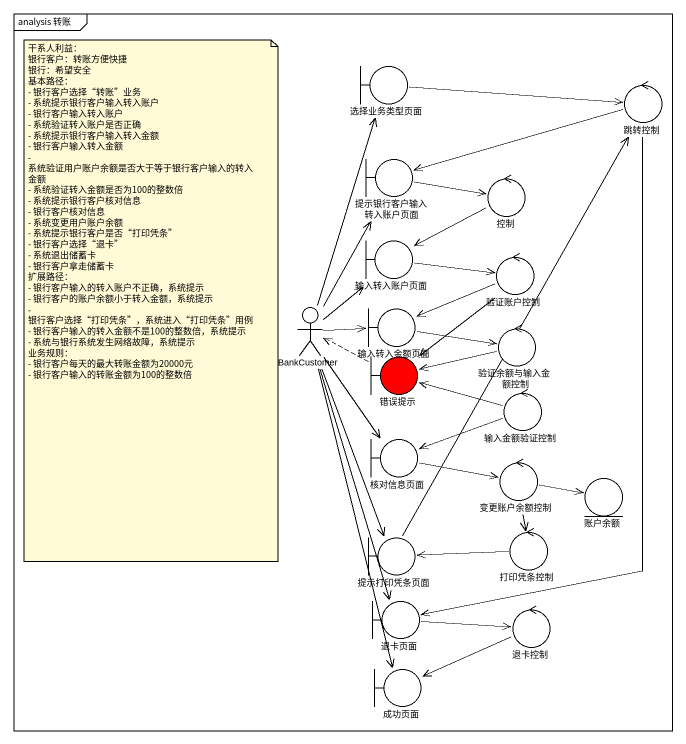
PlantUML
@startuml
mainframe analysis 转账
boundary 选择业务类型页面
control 跳转控制
boundary 提示银行客户输入转入账户页面
control 控制
boundary 输入转入账户页面
control 验证账户控制
actor BankCustomer
boundary 输入转入金额页面
control 验证余额与输入金额控制
boundary 错误提示 #FF0000
control 输入金额验证控制
boundary 核对信息页面
control 变更账户余额控制
entity 账户余额
boundary 提示打印凭条页面
control 打印凭条控制
boundary 退卡页面
control 退卡控制
boundary 成功页面
选择业务类型页面 -right-> 跳转控制
跳转控制 -left-> 提示银行客户输入转入账户页面
跳转控制 --> 退卡页面
提示银行客户输入转入账户页面 -right-> 控制
控制 -left-> 输入转入账户页面
输入转入账户页面 -right-> 验证账户控制
验证账户控制 -left-> 输入转入金额页面
验证账户控制 --> 错误提示
BankCustomer -up-> 选择业务类型页面
BankCustomer -up-> 提示银行客户输入转入账户页面
BankCustomer -up-> 输入转入账户页面
BankCustomer -right-> 输入转入金额页面
BankCustomer --> 核对信息页面
BankCustomer --> 提示打印凭条页面
BankCustomer --> 退卡页面
BankCustomer --> 成功页面
输入转入金额页面 -right-> 验证余额与输入金额控制
验证余额与输入金额控制 -left-> 错误提示
错误提示 .left.> BankCustomer
输入金额验证控制 -left-> 错误提示
输入金额验证控制 -left-> 核对信息页面
核对信息页面 -right-> 变更账户余额控制
变更账户余额控制 -right-> 账户余额
变更账户余额控制 --> 打印凭条控制
提示打印凭条页面 -up-> 跳转控制
打印凭条控制 -left-> 提示打印凭条页面
退卡页面 -right-> 退卡控制
退卡控制 -left-> 成功页面
note as N1
  干系人利益：
  银行客户：转账方便快捷
  银行：希望安全
  基本路径：
  - 银行客户选择“转账”业务
  - 系统提示银行客户输入转入账户
  - 银行客户输入转入账户
  - 系统验证转入账户是否正确
  - 系统提示银行客户输入转入金额
  - 银行客户输入转入金额
  - 系统验证用户账户余额是否大于等于银行客户输入的转入金额
  - 系统验证转入金额是否为100的整数倍
  - 系统提示银行客户核对信息
  - 银行客户核对信息
  - 系统变更用户账户余额
  - 系统提示银行客户是否“打印凭条”
  - 银行客户选择“退卡”
  - 系统退出储蓄卡
  - 银行客户拿走储蓄卡
  扩展路径：
  - 银行客户输入的转入账户不正确，系统提示
  - 银行客户的账户余额小于转入金额，系统提示
  - 银行客户选择“打印凭条”，系统进入“打印凭条”用例
  - 银行客户输入的转入金额不是100的整数倍，系统提示
  - 系统与银行系统发生网络故障，系统提示
  业务规则：
  - 银行客户每天的最大转账金额为20000元
  - 银行客户输入的转账金额为100的整数倍
end note
@enduml
